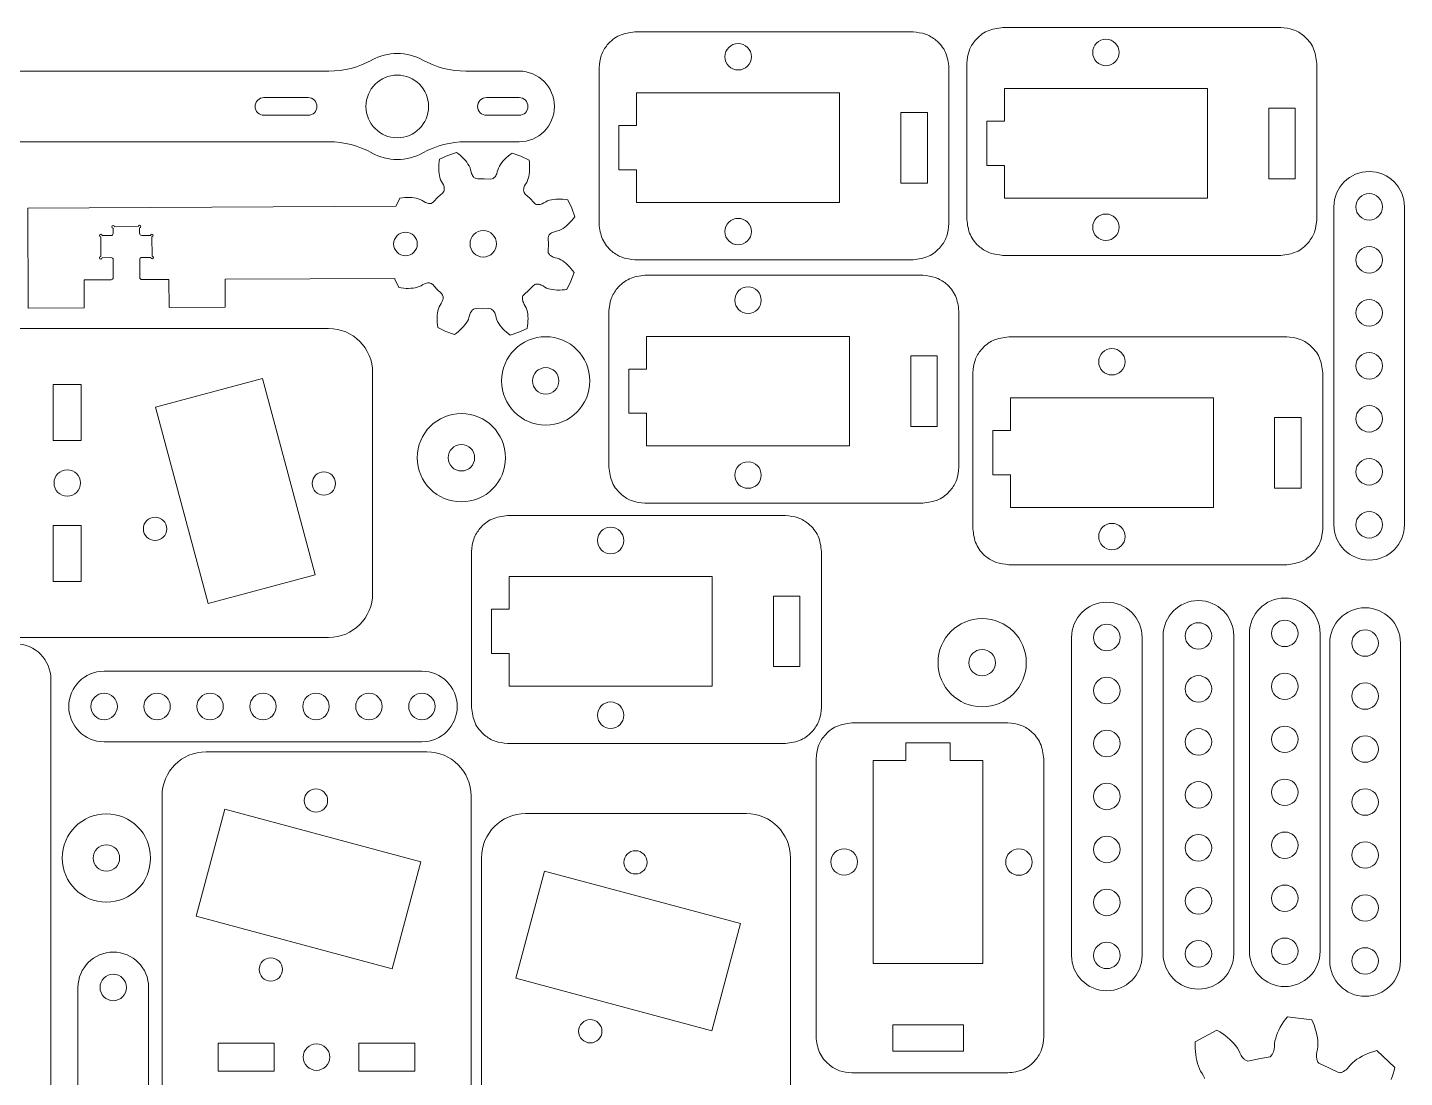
# Model space of a CAD drawing. Header units: millimetres. Extents: x 86 to 338, y 16 to 266.
# Drawn here: x 180.9 to 336.9, y 145.4 to 264.3 of the extents above; entities that cross this region are included whole.
import ezdxf

# ---------------------------------------------------------------- set-up
doc = ezdxf.new("R2010")
doc.units = ezdxf.units.MM

msp = doc.modelspace()

# ---------------------------------------------------------------- linework, layer by layer
at = {"color": 7, "linetype": 'Continuous', "lineweight": 15}
for p, q in [((281.19, 263.82), (249.69, 263.82)), ((322.85, 264.32), (291.35, 264.32)), ((215.03, 259.38), (117.42, 259.38)), ((236.57, 259.38), (230.52, 259.38)), ((245.62, 259.76), (245.62, 242.09)), ((285.26, 242.09), (285.26, 259.76)), ((287.28, 260.25), (287.28, 242.59)), ((326.92, 242.59), (326.92, 260.25)), ((314.54, 257.4), (291.54, 257.4)), ((291.54, 257.4), (291.54, 253.7)), ((314.54, 245), (314.54, 257.4)), ((212.67, 256.38), (207.67, 256.38)), ((236.57, 256.38), (232.87, 256.38)), ((272.88, 256.91), (249.88, 256.91)), ((249.88, 256.91), (249.88, 253.21)), ((272.88, 244.51), (272.88, 256.91)), ((207.67, 254.38), (212.67, 254.38)), ((232.87, 254.38), (236.57, 254.38)), ((282.82, 254.71), (279.82, 254.71)), ((279.82, 254.71), (279.82, 246.71)), ((282.82, 246.71), (282.82, 254.71)), ((324.48, 255.2), (321.48, 255.2)), ((321.48, 255.2), (321.48, 247.2)), ((324.48, 247.2), (324.48, 255.2)), ((247.88, 253.21), (247.88, 248.21)), ((249.88, 253.21), (247.88, 253.21)), ((289.54, 253.7), (289.54, 248.7)), ((291.54, 253.7), (289.54, 253.7)), ((117.42, 251.38), (215.03, 251.38)), ((230.52, 251.38), (236.57, 251.38)), ((228.5, 249.84), (227.56, 249.41)), ((229.48, 250.18), (228.5, 249.84)), ((229.71, 250.01), (229.48, 250.18)), ((229.92, 249.83), (229.71, 250.01)), ((230.12, 249.65), (229.92, 249.83)), ((230.31, 249.46), (230.12, 249.65)), ((235.13, 249.59), (234.94, 249.4)), ((235.34, 249.77), (235.13, 249.59)), ((235.56, 249.94), (235.34, 249.77)), ((235.79, 250.11), (235.56, 249.94)), ((236.76, 249.75), (235.79, 250.11)), ((237.69, 249.3), (236.76, 249.75)), ((227.47, 248.58), (227.46, 248.31)), ((227.46, 248.31), (227.47, 248.05)), ((227.49, 248.85), (227.47, 248.58)), ((227.47, 248.05), (227.5, 247.8)), ((227.52, 249.13), (227.49, 248.85)), ((227.56, 249.41), (227.52, 249.13)), ((230.48, 249.26), (230.31, 249.46)), ((230.64, 249.06), (230.48, 249.26)), ((230.78, 248.86), (230.64, 249.06)), ((230.91, 248.65), (230.78, 248.86)), ((231.01, 248.43), (230.91, 248.65)), ((231.08, 248.21), (231.01, 248.43)), ((231.12, 247.99), (231.08, 248.21)), ((234.15, 248.18), (234.1, 247.96)), ((234.22, 248.4), (234.15, 248.18)), ((234.33, 248.61), (234.22, 248.4)), ((234.46, 248.82), (234.33, 248.61)), ((234.6, 249.02), (234.46, 248.82)), ((234.76, 249.21), (234.6, 249.02)), ((234.94, 249.4), (234.76, 249.21)), ((237.73, 249.02), (237.69, 249.3)), ((237.75, 248.74), (237.73, 249.02)), ((237.76, 248.47), (237.75, 248.74)), ((237.75, 247.94), (237.76, 248.2)), ((237.76, 248.2), (237.76, 248.47)), ((247.88, 248.21), (249.88, 248.21)), ((249.88, 248.21), (249.88, 244.51)), ((289.54, 248.7), (291.54, 248.7)), ((291.54, 248.7), (291.54, 245)), ((227.5, 247.8), (227.54, 247.55)), ((227.54, 247.55), (227.59, 247.32)), ((227.59, 247.32), (227.67, 247.09)), ((227.67, 247.09), (227.77, 246.89)), ((227.77, 246.89), (227.89, 246.7)), ((227.89, 246.7), (227.99, 246.49)), ((227.99, 246.49), (228.04, 246.38)), ((231.19, 247.77), (231.12, 247.99)), ((231.24, 247.66), (231.19, 247.77)), ((231.29, 247.56), (231.24, 247.66)), ((231.36, 247.45), (231.29, 247.56)), ((231.41, 247.4), (231.36, 247.45)), ((231.45, 247.35), (231.41, 247.4)), ((231.51, 247.3), (231.45, 247.35)), ((231.58, 247.25), (231.51, 247.3)), ((231.67, 247.21), (231.58, 247.25)), ((231.9, 247.17), (231.67, 247.21)), ((232.6, 247.2), (231.9, 247.17)), ((233.31, 247.16), (232.6, 247.2)), ((233.53, 247.19), (233.31, 247.16)), ((233.63, 247.23), (233.53, 247.19)), ((233.7, 247.28), (233.63, 247.23)), ((233.75, 247.33), (233.7, 247.28)), ((233.8, 247.38), (233.75, 247.33)), ((233.85, 247.43), (233.8, 247.38)), ((233.92, 247.53), (233.85, 247.43)), ((233.98, 247.63), (233.92, 247.53)), ((234.03, 247.74), (233.98, 247.63)), ((234.1, 247.96), (234.03, 247.74)), ((237.19, 246.39), (237.3, 246.59)), ((237.3, 246.59), (237.43, 246.78)), ((237.43, 246.78), (237.53, 246.98)), ((237.53, 246.98), (237.61, 247.21)), ((237.61, 247.21), (237.67, 247.44)), ((237.67, 247.44), (237.72, 247.69)), ((237.72, 247.69), (237.75, 247.94)), ((279.82, 246.71), (282.82, 246.71)), ((321.48, 247.2), (324.48, 247.2)), ((223.05, 245), (222.6, 244.07)), ((223.34, 245.04), (223.05, 245)), ((223.61, 245.06), (223.34, 245.04)), ((223.89, 245.08), (223.61, 245.06)), ((224.15, 245.07), (223.89, 245.08)), ((224.41, 245.06), (224.15, 245.07)), ((224.67, 245.03), (224.41, 245.06)), ((224.91, 244.99), (224.67, 245.03)), ((225.15, 244.92), (224.91, 244.99)), ((225.37, 244.85), (225.15, 244.92)), ((227.37, 245.1), (226.89, 244.58)), ((227.9, 245.57), (227.37, 245.1)), ((228.04, 245.75), (227.9, 245.57)), ((228.04, 246.38), (228.07, 246.26)), ((228.07, 245.84), (228.04, 245.75)), ((228.07, 246.26), (228.09, 246.14)), ((228.09, 245.93), (228.07, 245.84)), ((228.09, 246.14), (228.09, 246.07)), ((228.09, 246.07), (228.09, 246)), ((228.09, 246), (228.09, 245.93)), ((237.08, 245.97), (237.09, 246.04)), ((237.08, 245.9), (237.08, 245.97)), ((237.09, 245.83), (237.08, 245.9)), ((237.09, 246.04), (237.11, 246.16)), ((237.1, 245.75), (237.09, 245.83)), ((237.13, 245.65), (237.1, 245.75)), ((237.11, 246.16), (237.15, 246.28)), ((237.27, 245.46), (237.13, 245.65)), ((237.15, 246.28), (237.19, 246.39)), ((237.79, 244.98), (237.27, 245.46)), ((238.26, 244.46), (237.79, 244.98)), ((240.74, 244.88), (240.49, 244.86)), ((241, 244.89), (240.74, 244.88)), ((241.27, 244.89), (241, 244.89)), ((241.54, 244.87), (241.27, 244.89)), ((291.54, 245), (314.54, 245)), ((222.6, 244.08), (180.92, 243.88)), ((180.92, 243.88), (180.97, 232.54)), ((222.6, 244.07), (222.6, 244.08)), ((225.57, 244.74), (225.37, 244.85)), ((225.76, 244.61), (225.57, 244.74)), ((225.97, 244.5), (225.76, 244.61)), ((226.07, 244.46), (225.97, 244.5)), ((226.19, 244.43), (226.07, 244.46)), ((226.31, 244.4), (226.19, 244.43)), ((226.38, 244.4), (226.31, 244.4)), ((226.45, 244.39), (226.38, 244.4)), ((226.53, 244.4), (226.45, 244.39)), ((226.61, 244.41), (226.53, 244.4)), ((226.71, 244.45), (226.61, 244.41)), ((226.89, 244.58), (226.71, 244.45)), ((238.44, 244.32), (238.26, 244.46)), ((238.53, 244.28), (238.44, 244.32)), ((238.62, 244.27), (238.53, 244.28)), ((238.69, 244.26), (238.62, 244.27)), ((238.76, 244.26), (238.69, 244.26)), ((238.83, 244.27), (238.76, 244.26)), ((238.95, 244.29), (238.83, 244.27)), ((239.07, 244.32), (238.95, 244.29)), ((239.18, 244.36), (239.07, 244.32)), ((239.38, 244.46), (239.18, 244.36)), ((239.58, 244.59), (239.38, 244.46)), ((239.78, 244.69), (239.58, 244.59)), ((240.01, 244.76), (239.78, 244.69)), ((240.24, 244.82), (240.01, 244.76)), ((240.49, 244.86), (240.24, 244.82)), ((241.82, 244.84), (241.54, 244.87)), ((242.1, 244.79), (241.82, 244.84)), ((242.53, 243.85), (242.1, 244.79)), ((242.87, 242.87), (242.53, 243.85)), ((249.88, 244.51), (272.88, 244.51)), ((328.86, 244.01), (328.86, 208.01)), ((336.86, 208.01), (336.86, 244.01)), ((190.73, 241.76), (193.43, 241.77)), ((241.75, 241.71), (241.95, 241.87)), ((241.95, 241.87), (242.14, 242.04)), ((242.14, 242.04), (242.33, 242.23)), ((242.33, 242.23), (242.52, 242.43)), ((242.52, 242.43), (242.7, 242.65)), ((242.7, 242.65), (242.87, 242.87)), ((189.19, 238.4), (189.18, 240.6)), ((189.33, 240.75), (190.33, 240.76)), ((190.58, 241.01), (190.58, 241.61)), ((193.58, 241.62), (193.58, 241.02)), ((193.83, 240.78), (194.83, 240.78)), ((194.98, 240.63), (194.99, 238.43)), ((239.86, 240.46), (239.9, 240.68)), ((239.89, 239.75), (239.86, 240.46)), ((239.9, 240.68), (239.94, 240.77)), ((239.94, 240.77), (239.99, 240.84)), ((239.99, 240.84), (240.04, 240.9)), ((240.04, 240.9), (240.09, 240.95)), ((240.09, 240.95), (240.14, 240.99)), ((240.14, 240.99), (240.25, 241.06)), ((240.25, 241.06), (240.35, 241.12)), ((240.35, 241.12), (240.46, 241.16)), ((240.46, 241.16), (240.68, 241.23)), ((240.68, 241.23), (240.9, 241.28)), ((240.9, 241.28), (241.12, 241.34)), ((241.12, 241.34), (241.34, 241.45)), ((241.34, 241.45), (241.55, 241.57)), ((241.55, 241.57), (241.75, 241.71)), ((239.85, 239.05), (239.89, 239.75)), ((239.87, 238.82), (239.85, 239.05)), ((239.92, 238.73), (239.87, 238.82)), ((239.97, 238.66), (239.92, 238.73)), ((240.01, 238.6), (239.97, 238.66)), ((190.34, 238.26), (189.34, 238.25)), ((190.6, 236.01), (190.59, 238.01)), ((193.59, 238.02), (193.6, 236.02)), ((194.84, 238.28), (193.84, 238.28)), ((240.06, 238.55), (240.01, 238.6)), ((240.11, 238.51), (240.06, 238.55)), ((240.22, 238.44), (240.11, 238.51)), ((240.32, 238.38), (240.22, 238.44)), ((240.43, 238.33), (240.32, 238.38)), ((240.65, 238.25), (240.43, 238.33)), ((240.87, 238.21), (240.65, 238.25)), ((241.09, 238.13), (240.87, 238.21)), ((241.3, 238.03), (241.09, 238.13)), ((241.51, 237.9), (241.3, 238.03)), ((241.71, 237.75), (241.51, 237.9)), ((241.9, 237.59), (241.71, 237.75)), ((242.09, 237.41), (241.9, 237.59)), ((242.28, 237.22), (242.09, 237.41)), ((242.46, 237.01), (242.28, 237.22)), ((249.69, 238.03), (281.19, 238.03)), ((291.35, 238.52), (322.85, 238.52)), ((187.31, 235.74), (190.36, 235.76)), ((187.32, 232.57), (187.31, 235.74)), ((193.86, 235.78), (196.91, 235.79)), ((196.91, 235.79), (196.92, 232.61)), ((203.26, 235.82), (222.51, 235.91)), ((203.27, 232.64), (203.26, 235.82)), ((222.51, 235.91), (222.51, 235.81)), ((222.51, 235.81), (222.94, 234.87)), ((241.99, 234.67), (242.44, 235.6)), ((242.44, 235.6), (242.8, 236.56)), ((242.63, 236.8), (242.46, 237.01)), ((242.8, 236.56), (242.63, 236.8)), ((282.32, 236.26), (250.81, 236.26)), ((222.94, 234.87), (223.22, 234.83)), ((223.22, 234.83), (223.5, 234.8)), ((223.5, 234.8), (223.77, 234.78)), ((223.77, 234.78), (224.04, 234.78)), ((224.04, 234.78), (224.3, 234.79)), ((224.3, 234.79), (224.56, 234.81)), ((224.56, 234.81), (224.8, 234.85)), ((224.8, 234.85), (225.04, 234.9)), ((225.04, 234.9), (225.26, 234.98)), ((225.26, 234.98), (225.47, 235.08)), ((225.47, 235.08), (225.66, 235.2)), ((225.66, 235.2), (225.86, 235.31)), ((225.86, 235.31), (225.98, 235.35)), ((225.98, 235.35), (226.09, 235.38)), ((226.09, 235.38), (226.22, 235.4)), ((226.22, 235.4), (226.28, 235.4)), ((226.28, 235.4), (226.35, 235.4)), ((226.35, 235.4), (226.43, 235.4)), ((226.43, 235.4), (226.51, 235.38)), ((226.51, 235.38), (226.61, 235.35)), ((226.61, 235.35), (226.79, 235.21)), ((226.79, 235.21), (227.26, 234.68)), ((227.26, 234.68), (227.77, 234.2)), ((227.77, 234.2), (227.91, 234.02)), ((227.91, 234.02), (227.94, 233.92)), ((237.01, 233.92), (237.14, 234.1)), ((237.14, 234.1), (237.67, 234.57)), ((237.67, 234.57), (238.15, 235.08)), ((238.15, 235.08), (238.34, 235.22)), ((238.34, 235.22), (238.43, 235.25)), ((238.43, 235.25), (238.52, 235.27)), ((238.52, 235.27), (238.59, 235.27)), ((238.59, 235.27), (238.66, 235.27)), ((238.66, 235.27), (238.73, 235.26)), ((238.73, 235.26), (238.85, 235.24)), ((238.85, 235.24), (238.97, 235.2)), ((238.97, 235.2), (239.08, 235.16)), ((239.08, 235.16), (239.28, 235.05)), ((239.28, 235.05), (239.47, 234.93)), ((239.47, 234.93), (239.67, 234.82)), ((239.67, 234.82), (239.9, 234.74)), ((239.9, 234.74), (240.13, 234.68)), ((240.13, 234.68), (240.38, 234.64)), ((240.38, 234.64), (240.63, 234.61)), ((240.63, 234.61), (240.89, 234.59)), ((240.89, 234.59), (241.16, 234.59)), ((241.16, 234.59), (241.43, 234.6)), ((241.43, 234.6), (241.71, 234.63)), ((241.71, 234.63), (241.99, 234.67)), ((180.97, 232.54), (187.32, 232.57)), ((196.92, 232.61), (203.27, 232.64)), ((227.43, 232.46), (227.37, 232.22)), ((227.51, 232.68), (227.43, 232.46)), ((227.62, 232.88), (227.51, 232.68)), ((227.74, 233.07), (227.62, 232.88)), ((227.85, 233.28), (227.74, 233.07)), ((227.89, 233.39), (227.85, 233.28)), ((227.93, 233.5), (227.89, 233.39)), ((227.95, 233.63), (227.93, 233.5)), ((227.94, 233.92), (227.95, 233.84)), ((227.95, 233.84), (227.96, 233.76)), ((227.96, 233.69), (227.95, 233.63)), ((227.96, 233.76), (227.96, 233.69)), ((231.35, 232.39), (231.42, 232.43)), ((231.42, 232.43), (231.51, 232.48)), ((231.51, 232.48), (231.74, 232.51)), ((231.74, 232.51), (232.44, 232.47)), ((232.44, 232.47), (233.15, 232.49)), ((233.15, 232.49), (233.37, 232.46)), ((233.37, 232.46), (233.46, 232.41)), ((233.46, 232.41), (233.53, 232.36)), ((236.95, 233.66), (236.96, 233.74)), ((236.95, 233.59), (236.95, 233.66)), ((236.95, 233.53), (236.95, 233.59)), ((236.98, 233.4), (236.95, 233.53)), ((236.96, 233.74), (236.97, 233.82)), ((236.97, 233.82), (237.01, 233.92)), ((237.01, 233.29), (236.98, 233.4)), ((237.05, 233.18), (237.01, 233.29)), ((237.15, 232.97), (237.05, 233.18)), ((237.27, 232.78), (237.15, 232.97)), ((237.38, 232.57), (237.27, 232.78)), ((237.45, 232.35), (237.38, 232.57)), ((227.29, 231.73), (227.28, 231.47)), ((227.28, 231.47), (227.28, 231.2)), ((227.28, 231.2), (227.29, 230.93)), ((227.32, 231.98), (227.29, 231.73)), ((227.29, 230.93), (227.32, 230.65)), ((227.37, 232.22), (227.32, 231.98)), ((230.44, 230.65), (230.59, 230.85)), ((230.59, 230.85), (230.71, 231.05)), ((230.71, 231.05), (230.82, 231.27)), ((230.82, 231.27), (230.89, 231.48)), ((230.89, 231.48), (230.94, 231.71)), ((230.94, 231.71), (231.02, 231.93)), ((231.02, 231.93), (231.06, 232.03)), ((231.06, 232.03), (231.12, 232.14)), ((231.12, 232.14), (231.2, 232.24)), ((231.2, 232.24), (231.24, 232.29)), ((231.24, 232.29), (231.29, 232.34)), ((231.29, 232.34), (231.35, 232.39)), ((233.53, 232.36), (233.59, 232.31)), ((233.59, 232.31), (233.64, 232.26)), ((233.64, 232.26), (233.68, 232.21)), ((233.68, 232.21), (233.75, 232.11)), ((233.75, 232.11), (233.81, 232)), ((233.81, 232), (233.85, 231.89)), ((233.85, 231.89), (233.92, 231.67)), ((233.92, 231.67), (233.97, 231.45)), ((233.97, 231.45), (234.03, 231.23)), ((234.03, 231.23), (234.14, 231.02)), ((234.14, 231.02), (234.26, 230.81)), ((237.51, 232.11), (237.45, 232.35)), ((237.55, 231.87), (237.51, 232.11)), ((237.57, 231.61), (237.55, 231.87)), ((237.56, 230.81), (237.57, 231.09)), ((237.58, 231.35), (237.57, 231.61)), ((237.57, 231.09), (237.58, 231.35)), ((246.74, 232.19), (246.74, 214.53)), ((286.38, 214.53), (286.38, 232.19)), ((214.98, 230.24), (155.8, 230.24)), ((227.32, 230.65), (227.36, 230.36)), ((227.36, 230.36), (228.28, 229.91)), ((228.28, 229.91), (229.25, 229.55)), ((229.25, 229.55), (229.48, 229.72)), ((229.48, 229.72), (229.7, 229.89)), ((229.7, 229.89), (229.91, 230.07)), ((229.91, 230.07), (230.1, 230.26)), ((230.1, 230.26), (230.28, 230.45)), ((230.28, 230.45), (230.44, 230.65)), ((234.26, 230.81), (234.4, 230.6)), ((234.4, 230.6), (234.56, 230.4)), ((234.56, 230.4), (234.73, 230.21)), ((234.73, 230.21), (234.92, 230.02)), ((234.92, 230.02), (235.12, 229.84)), ((235.12, 229.84), (235.34, 229.66)), ((235.34, 229.66), (235.56, 229.48)), ((235.56, 229.48), (236.54, 229.82)), ((236.54, 229.82), (237.48, 230.25)), ((237.48, 230.25), (237.52, 230.54)), ((237.52, 230.54), (237.56, 230.81)), ((274, 229.34), (251, 229.34)), ((251, 229.34), (251, 225.64)), ((274, 216.94), (274, 229.34)), ((323.53, 229.29), (292.03, 229.29)), ((283.94, 227.14), (280.94, 227.14)), ((280.94, 227.14), (280.94, 219.14)), ((283.94, 219.14), (283.94, 227.14)), ((219.98, 200.24), (219.98, 225.24)), ((249, 225.64), (249, 220.64)), ((251, 225.64), (249, 225.64)), ((287.96, 225.22), (287.96, 207.56)), ((327.6, 207.56), (327.6, 225.22)), ((183.8, 223.89), (183.8, 217.54)), ((186.97, 223.89), (183.8, 223.89)), ((186.97, 217.54), (186.97, 223.89)), ((207.51, 224.57), (195.39, 221.32)), ((213.47, 202.35), (207.51, 224.57)), ((315.22, 222.37), (292.22, 222.37)), ((292.22, 222.37), (292.22, 218.67)), ((315.22, 209.97), (315.22, 222.37)), ((195.39, 221.32), (201.34, 199.1)), ((249, 220.64), (251, 220.64)), ((251, 220.64), (251, 216.94)), ((325.15, 220.17), (322.15, 220.17)), ((322.15, 220.17), (322.15, 212.17)), ((325.15, 212.17), (325.15, 220.17)), ((280.94, 219.14), (283.94, 219.14)), ((290.22, 218.67), (290.22, 213.67)), ((292.22, 218.67), (290.22, 218.67)), ((183.8, 217.54), (186.97, 217.54)), ((251, 216.94), (274, 216.94)), ((290.22, 213.67), (292.22, 213.67)), ((292.22, 213.67), (292.22, 209.97)), ((322.15, 212.17), (325.15, 212.17)), ((266.76, 209.05), (235.25, 209.05)), ((250.81, 210.46), (282.32, 210.46)), ((292.22, 209.97), (315.22, 209.97)), ((183.8, 207.94), (183.8, 201.59)), ((186.97, 207.94), (183.8, 207.94)), ((186.97, 201.59), (186.97, 207.94)), ((231.18, 204.98), (231.18, 187.32)), ((270.82, 187.32), (270.82, 204.98)), ((292.03, 203.49), (323.53, 203.49)), ((183.8, 201.59), (186.97, 201.59)), ((201.34, 199.1), (213.47, 202.35)), ((258.44, 202.14), (235.44, 202.14)), ((235.44, 202.14), (235.44, 198.44)), ((258.44, 189.74), (258.44, 202.14)), ((268.38, 199.94), (265.38, 199.94)), ((265.38, 199.94), (265.38, 191.94)), ((268.38, 191.94), (268.38, 199.94)), ((233.44, 198.44), (233.44, 193.44)), ((235.44, 198.44), (233.44, 198.44)), ((155.8, 195.24), (214.98, 195.24)), ((299.14, 195.24), (299.14, 159.24)), ((307.14, 159.24), (307.14, 195.24)), ((309.52, 195.42), (309.52, 159.42)), ((317.52, 159.42), (317.52, 195.42)), ((319.3, 195.71), (319.3, 159.71)), ((327.3, 159.71), (327.3, 195.71)), ((233.44, 193.44), (235.44, 193.44)), ((235.44, 193.44), (235.44, 189.74)), ((328.4, 194.61), (328.4, 158.61)), ((336.4, 158.61), (336.4, 194.61)), ((265.38, 191.94), (268.38, 191.94)), ((183.53, 50.27), (183.53, 190.52)), ((225.56, 191.43), (189.56, 191.43)), ((235.44, 189.74), (258.44, 189.74)), ((291.94, 185.57), (274.27, 185.57)), ((189.56, 183.43), (225.56, 183.43)), ((235.25, 183.25), (266.76, 183.25)), ((285.39, 183.31), (280.39, 183.31)), ((280.39, 183.31), (280.39, 181.31)), ((285.39, 181.31), (285.39, 183.31)), ((226.12, 182.3), (201.12, 182.3)), ((270.21, 181.51), (270.21, 150)), ((280.39, 181.31), (276.69, 181.31)), ((276.69, 181.31), (276.69, 158.31)), ((289.09, 181.31), (285.39, 181.31)), ((289.09, 158.31), (289.09, 181.31)), ((296, 150), (296, 181.51)), ((196.12, 177.3), (196.12, 118.13)), ((231.12, 118.13), (231.12, 177.3)), ((203.24, 175.8), (199.99, 163.67)), ((225.45, 169.84), (203.24, 175.8)), ((262.31, 175.3), (237.31, 175.3)), ((232.31, 170.3), (232.31, 111.13)), ((267.31, 111.13), (267.31, 170.3)), ((222.2, 157.72), (225.45, 169.84)), ((239.43, 168.79), (236.18, 156.67)), ((261.64, 162.84), (239.43, 168.79)), ((199.99, 163.67), (222.2, 157.72)), ((258.39, 150.71), (261.64, 162.84)), ((276.69, 158.31), (289.09, 158.31)), ((236.18, 156.67), (258.39, 150.71)), ((186.6, 155.61), (186.6, 42.35)), ((194.6, 42.35), (194.6, 155.61)), ((286.89, 151.38), (278.89, 151.38)), ((278.89, 151.38), (278.89, 148.38)), ((286.89, 148.38), (286.89, 151.38)), ((322.97, 151.4), (322.79, 151.1)), ((323.16, 151.7), (322.97, 151.4)), ((323.37, 152.01), (323.16, 151.7)), ((323.59, 152.3), (323.37, 152.01)), ((326.38, 151.95), (323.59, 152.3)), ((326.52, 151.6), (326.38, 151.95)), ((326.65, 151.26), (326.52, 151.6)), ((315.62, 150.79), (313.15, 149.44)), ((315.93, 150.6), (315.62, 150.79)), ((316.24, 150.39), (315.93, 150.6)), ((316.53, 150.18), (316.24, 150.39)), ((316.8, 149.96), (316.53, 150.18)), ((317.06, 149.73), (316.8, 149.96)), ((317.3, 149.5), (317.06, 149.73)), ((322.27, 149.86), (322.19, 149.56)), ((322.37, 150.17), (322.27, 149.86)), ((322.49, 150.48), (322.37, 150.17)), ((322.63, 150.79), (322.49, 150.48)), ((322.79, 151.1), (322.63, 150.79)), ((326.76, 150.92), (326.65, 151.26)), ((326.85, 150.58), (326.76, 150.92)), ((326.93, 150.24), (326.85, 150.58)), ((326.99, 149.91), (326.93, 150.24)), ((327.03, 149.58), (326.99, 149.91)), ((202.47, 149.3), (202.47, 146.13)), ((208.82, 149.3), (202.47, 149.3)), ((208.82, 146.13), (208.82, 149.3)), ((218.42, 149.3), (218.42, 146.13)), ((224.77, 149.3), (218.42, 149.3)), ((224.77, 146.13), (224.77, 149.3)), ((278.89, 148.38), (286.89, 148.38)), ((313.15, 149.44), (313.14, 149.07)), ((313.14, 149.07), (313.15, 148.7)), ((313.15, 148.7), (313.17, 148.35)), ((313.17, 148.35), (313.21, 148)), ((317.53, 149.26), (317.3, 149.5)), ((317.74, 149.01), (317.53, 149.26)), ((317.93, 148.75), (317.74, 149.01)), ((318.08, 148.48), (317.93, 148.75)), ((318.21, 148.2), (318.08, 148.48)), ((318.35, 147.92), (318.21, 148.2)), ((322.02, 148.32), (321.96, 148.17)), ((322.06, 148.48), (322.02, 148.32)), ((322.1, 148.63), (322.06, 148.48)), ((322.13, 148.94), (322.1, 148.63)), ((322.14, 149.25), (322.13, 148.94)), ((322.19, 149.56), (322.14, 149.25)), ((326.91, 148.02), (326.95, 148.32)), ((326.95, 148.32), (327.02, 148.62)), ((327.02, 148.62), (327.05, 148.94)), ((327.05, 149.25), (327.03, 149.58)), ((327.05, 148.94), (327.05, 149.25)), ((333.02, 148.25), (332.69, 148.12)), ((333.37, 148.37), (333.02, 148.25)), ((333.72, 148.48), (333.37, 148.37)), ((335.77, 146.55), (333.72, 148.48)), ((313.21, 148), (313.26, 147.65)), ((313.26, 147.65), (313.33, 147.32)), ((313.33, 147.32), (313.41, 147)), ((313.41, 147), (313.51, 146.69)), ((313.51, 146.69), (313.63, 146.39)), ((318.44, 147.79), (318.35, 147.92)), ((318.53, 147.66), (318.44, 147.79)), ((318.65, 147.54), (318.53, 147.66)), ((318.72, 147.48), (318.65, 147.54)), ((318.79, 147.42), (318.72, 147.48)), ((318.88, 147.37), (318.79, 147.42)), ((318.98, 147.32), (318.88, 147.37)), ((319.11, 147.28), (318.98, 147.32)), ((320.37, 147.51), (319.11, 147.28)), ((321.63, 147.76), (320.37, 147.51)), ((321.73, 147.84), (321.63, 147.76)), ((321.81, 147.93), (321.73, 147.84)), ((321.87, 148.01), (321.81, 147.93)), ((321.92, 148.09), (321.87, 148.01)), ((321.96, 148.17), (321.92, 148.09)), ((326.9, 147.86), (326.91, 148.02)), ((326.9, 147.7), (326.9, 147.86)), ((326.93, 147.53), (326.9, 147.7)), ((326.94, 147.44), (326.93, 147.53)), ((326.97, 147.36), (326.94, 147.44)), ((327.01, 147.26), (326.97, 147.36)), ((327.06, 147.16), (327.01, 147.26)), ((327.14, 147.05), (327.06, 147.16)), ((328.3, 146.49), (327.14, 147.05)), ((330.56, 146.62), (330.36, 146.39)), ((330.75, 146.86), (330.56, 146.62)), ((330.97, 147.08), (330.75, 146.86)), ((331.22, 147.29), (330.97, 147.08)), ((331.48, 147.48), (331.22, 147.29)), ((331.76, 147.65), (331.48, 147.48)), ((332.06, 147.82), (331.76, 147.65)), ((332.37, 147.98), (332.06, 147.82)), ((332.69, 148.12), (332.37, 147.98)), ((202.47, 146.13), (208.82, 146.13)), ((218.42, 146.13), (224.77, 146.13)), ((274.27, 145.93), (291.94, 145.93)), ((313.63, 146.39), (313.77, 146.12)), ((313.77, 146.12), (313.94, 145.86)), ((313.94, 145.86), (314.1, 145.59)), ((314.1, 145.59), (314.16, 145.45)), ((314.16, 145.45), (314.22, 145.3)), ((329.46, 145.96), (328.3, 146.49)), ((329.6, 145.97), (329.46, 145.96)), ((329.71, 145.99), (329.6, 145.97)), ((329.8, 146.02), (329.71, 145.99)), ((329.89, 146.05), (329.8, 146.02)), ((329.97, 146.1), (329.89, 146.05)), ((330.11, 146.19), (329.97, 146.1)), ((330.24, 146.28), (330.11, 146.19)), ((330.36, 146.39), (330.24, 146.28)), ((335.35, 145.17), (335.47, 145.5)), ((335.47, 145.5), (335.58, 145.84)), ((335.58, 145.84), (335.68, 146.19)), ((335.68, 146.19), (335.77, 146.55))]:
    msp.add_line(p, q, dxfattribs=at)
for centre, radius in [((261.38, 261.01), 1.5), ((303.04, 261.5), 1.5), ((222.77, 255.38), 3.55), ((332.86, 244.01), 1.5), ((261.38, 241.21), 1.5), ((303.04, 241.7), 1.5), ((223.7, 239.81), 1.34), ((232.51, 239.83), 1.5), ((332.86, 238.01), 1.5), ((262.5, 233.44), 1.5), ((332.86, 232.01), 1.5), ((239.58, 224.3), 5), ((303.72, 226.47), 1.5), ((332.86, 226.01), 1.5), ((239.58, 224.3), 1.5), ((332.86, 220.01), 1.5), ((230.03, 215.6), 5), ((230.03, 215.6), 1.5), ((332.86, 214.01), 1.5), ((185.39, 212.74), 1.5), ((214.45, 212.68), 1.32), ((262.5, 213.64), 1.5), ((332.86, 208.01), 1.5), ((195.33, 207.55), 1.32), ((246.94, 206.23), 1.5), ((303.72, 206.67), 1.5), ((289.02, 192.39), 5), ((303.14, 195.24), 1.5), ((313.52, 195.42), 1.5), ((323.3, 195.71), 1.5), ((332.4, 194.61), 1.5), ((289.02, 192.39), 1.5), ((303.14, 189.24), 1.5), ((313.52, 189.42), 1.5), ((323.3, 189.71), 1.5), ((189.56, 187.43), 1.5), ((195.56, 187.43), 1.5), ((201.56, 187.43), 1.5), ((207.56, 187.43), 1.5), ((213.56, 187.43), 1.5), ((219.56, 187.43), 1.5), ((225.56, 187.43), 1.5), ((332.4, 188.61), 1.5), ((246.94, 186.44), 1.5), ((303.14, 183.24), 1.5), ((313.52, 183.42), 1.5), ((323.3, 183.71), 1.5), ((332.4, 182.61), 1.5), ((213.56, 176.78), 1.32), ((303.14, 177.24), 1.5), ((313.52, 177.42), 1.5), ((323.3, 177.71), 1.5), ((332.4, 176.61), 1.5), ((189.82, 170.27), 5), ((323.3, 171.71), 1.5), ((189.82, 170.27), 1.5), ((303.14, 171.24), 1.5), ((313.52, 171.42), 1.5), ((332.4, 170.61), 1.5), ((249.75, 169.78), 1.32), ((273.39, 169.82), 1.5), ((293.19, 169.81), 1.5), ((313.52, 165.42), 1.5), ((323.3, 165.71), 1.5), ((303.14, 165.24), 1.5), ((332.4, 164.61), 1.5), ((303.14, 159.24), 1.5), ((313.52, 159.42), 1.5), ((323.3, 159.71), 1.5), ((332.4, 158.61), 1.5), ((208.44, 157.65), 1.32), ((190.6, 155.61), 1.5), ((244.63, 150.65), 1.32), ((213.62, 147.72), 1.5)]:
    msp.add_circle(centre, radius, dxfattribs=at)
for centre, radius, start, end in [((215.03, 269.38), 10, 270, 298.955), ((222.77, 255.38), 6, 61.045, 118.955), ((230.52, 269.38), 10, 241.045, 270), ((236.57, 255.38), 4, 270, 90), ((207.67, 255.38), 1, 90, 270), ((212.67, 255.38), 1, 270, 90), ((232.87, 255.38), 1, 90, 270), ((236.57, 255.38), 1, 270, 90), ((215.03, 241.38), 10, 61.045, 90), ((230.52, 241.38), 10, 90, 118.955), ((222.77, 255.38), 6, 241.045, 298.955), ((332.86, 244.01), 4, 0, 180), ((190.58, 241.76), 0.15, 0.2722, 270.2722), ((193.58, 241.77), 0.15, 270.2722, 180.2722), ((189.18, 240.75), 0.15, 0.2722, 270.2722), ((190.33, 241.01), 0.25, 270.2722, 0.2722), ((193.83, 241.03), 0.25, 180.2722, 270.2722), ((194.98, 240.78), 0.15, 270.2722, 180.2722), ((189.19, 238.25), 0.15, 90.2722, 0.2722), ((190.34, 238.01), 0.25, 0.2722, 90.2722), ((193.84, 238.03), 0.25, 90.2722, 180.2722), ((194.99, 238.28), 0.15, 180.2722, 90.2722), ((190.35, 236.01), 0.25, 270.2722, 0.2722), ((193.85, 236.03), 0.25, 180.2722, 270.2722), ((214.98, 225.24), 5, 0, 90), ((332.86, 208.01), 4, 180, 0), ((214.98, 200.24), 5, 270, 0), ((323.3, 195.71), 4, 0, 180), ((303.14, 195.24), 4, 0, 180), ((313.52, 195.42), 4, 0, 180), ((332.4, 194.61), 4, 0, 180), ((179.53, 190.52), 4, 0, 180), ((189.56, 187.43), 4, 90, 270), ((225.56, 187.43), 4, 270, 90), ((201.12, 177.3), 5, 90, 180), ((226.12, 177.3), 5, 0, 90), ((237.31, 170.3), 5, 90, 180), ((262.31, 170.3), 5, 0, 90), ((190.6, 155.61), 4, 0, 180), ((303.14, 159.24), 4, 180, 0), ((313.52, 159.42), 4, 180, 0), ((323.3, 159.71), 4, 180, 0), ((332.4, 158.61), 4, 180, 0)]:
    msp.add_arc(centre, radius, start, end, dxfattribs=at)
for points, knots in [([(249.69, 263.82), (249.09, 263.74), (247.89, 263.59), (246.57, 262.5), (245.77, 261.18), (245.67, 260.23), (245.62, 259.76)], [0, 0, 0, 0, 0.283318, 0.558047, 0.775433, 1, 1, 1, 1]), ([(285.26, 259.76), (285.18, 260.36), (285.03, 261.55), (283.94, 262.87), (282.61, 263.68), (281.67, 263.77), (281.19, 263.82)], [0, 0, 0, 0, 0.283316, 0.5580471, 0.775433, 1, 1, 1, 1]), ([(291.35, 264.32), (290.75, 264.24), (289.55, 264.08), (288.23, 262.99), (287.43, 261.67), (287.33, 260.73), (287.28, 260.25)], [0, 0, 0, 0, 0.283317, 0.558048, 0.775433, 1, 1, 1, 1]), ([(326.92, 260.25), (326.84, 260.86), (326.69, 262.05), (325.6, 263.37), (324.27, 264.17), (323.33, 264.27), (322.85, 264.32)], [0, 0, 0, 0, 0.283314, 0.558047, 0.775433, 1, 1, 1, 1]), ([(245.62, 242.09), (245.7, 241.49), (245.86, 240.3), (246.95, 238.98), (248.27, 238.17), (249.21, 238.07), (249.69, 238.03)], [0, 0, 0, 0, 0.283317, 0.558048, 0.775433, 1, 1, 1, 1]), ([(281.19, 238.03), (281.8, 238.1), (282.99, 238.26), (284.31, 239.35), (285.12, 240.67), (285.21, 241.61), (285.26, 242.09)], [0, 0, 0, 0, 0.283317, 0.55805, 0.775434, 1, 1, 1, 1]), ([(287.28, 242.59), (287.36, 241.98), (287.52, 240.79), (288.61, 239.47), (289.93, 238.67), (290.87, 238.57), (291.35, 238.52)], [0, 0, 0, 0, 0.283317, 0.558048, 0.775432, 1, 1, 1, 1]), ([(322.85, 238.52), (323.46, 238.6), (324.65, 238.75), (325.97, 239.84), (326.78, 241.17), (326.87, 242.11), (326.92, 242.59)], [0, 0, 0, 0, 0.283318, 0.558051, 0.775435, 1, 1, 1, 1]), ([(250.81, 236.26), (250.21, 236.18), (249.02, 236.02), (247.7, 234.93), (246.89, 233.61), (246.79, 232.67), (246.74, 232.19)], [0, 0, 0, 0, 0.283318, 0.558048, 0.775433, 1, 1, 1, 1]), ([(286.38, 232.19), (286.31, 232.79), (286.15, 233.99), (285.06, 235.31), (283.74, 236.11), (282.8, 236.21), (282.32, 236.26)], [0, 0, 0, 0, 0.283315, 0.558047, 0.775433, 1, 1, 1, 1]), ([(292.03, 229.29), (291.42, 229.21), (290.23, 229.05), (288.91, 227.97), (288.11, 226.64), (288.01, 225.7), (287.96, 225.22)], [0, 0, 0, 0, 0.283317, 0.558048, 0.775432, 1, 1, 1, 1]), ([(327.6, 225.22), (327.52, 225.83), (327.36, 227.02), (326.28, 228.34), (324.95, 229.14), (324.01, 229.24), (323.53, 229.29)], [0, 0, 0, 0, 0.283315, 0.558047, 0.775433, 1, 1, 1, 1]), ([(246.74, 214.53), (246.82, 213.92), (246.98, 212.73), (248.07, 211.41), (249.39, 210.6), (250.33, 210.51), (250.81, 210.46)], [0, 0, 0, 0, 0.283317, 0.558048, 0.775433, 1, 1, 1, 1]), ([(282.32, 210.46), (282.92, 210.54), (284.11, 210.69), (285.43, 211.78), (286.24, 213.11), (286.34, 214.05), (286.38, 214.53)], [0, 0, 0, 0, 0.283318, 0.55805, 0.775435, 1, 1, 1, 1]), ([(235.25, 209.05), (234.65, 208.97), (233.46, 208.82), (232.14, 207.73), (231.33, 206.4), (231.23, 205.46), (231.18, 204.98)], [0, 0, 0, 0, 0.283317, 0.558048, 0.775432, 1, 1, 1, 1]), ([(270.82, 204.98), (270.75, 205.59), (270.59, 206.78), (269.5, 208.1), (268.18, 208.9), (267.24, 209), (266.76, 209.05)], [0, 0, 0, 0, 0.283316, 0.558047, 0.775433, 1, 1, 1, 1]), ([(287.96, 207.56), (288.04, 206.95), (288.2, 205.76), (289.28, 204.44), (290.61, 203.64), (291.55, 203.54), (292.03, 203.49)], [0, 0, 0, 0, 0.283317, 0.558048, 0.775433, 1, 1, 1, 1]), ([(323.53, 203.49), (324.14, 203.57), (325.33, 203.73), (326.65, 204.81), (327.45, 206.14), (327.55, 207.08), (327.6, 207.56)], [0, 0, 0, 0, 0.283318, 0.558051, 0.775435, 1, 1, 1, 1]), ([(231.18, 187.32), (231.26, 186.71), (231.42, 185.52), (232.51, 184.2), (233.83, 183.4), (234.77, 183.3), (235.25, 183.25)], [0, 0, 0, 0, 0.283318, 0.558048, 0.775433, 1, 1, 1, 1]), ([(266.76, 183.25), (267.36, 183.33), (268.55, 183.49), (269.87, 184.58), (270.68, 185.9), (270.78, 186.84), (270.82, 187.32)], [0, 0, 0, 0, 0.2833174, 0.5580499, 0.7754341, 1, 1, 1, 1]), ([(274.27, 185.57), (273.67, 185.49), (272.48, 185.34), (271.16, 184.25), (270.35, 182.93), (270.25, 181.98), (270.21, 181.51)], [0, 0, 0, 0, 0.2833176, 0.5580481, 0.7754325, 1, 1, 1, 1]), ([(296, 181.51), (295.92, 182.11), (295.77, 183.3), (294.68, 184.62), (293.35, 185.43), (292.41, 185.52), (291.94, 185.57)], [0, 0, 0, 0, 0.2833178, 0.5580478, 0.7754325, 1, 1, 1, 1]), ([(270.21, 150), (270.28, 149.4), (270.44, 148.21), (271.53, 146.88), (272.85, 146.08), (273.79, 145.98), (274.27, 145.93)], [0, 0, 0, 0, 0.283318, 0.55805, 0.775435, 1, 1, 1, 1]), ([(291.94, 145.93), (292.54, 146.01), (293.73, 146.17), (295.05, 147.26), (295.86, 148.58), (295.95, 149.52), (296, 150)], [0, 0, 0, 0, 0.283315, 0.558047, 0.775433, 1, 1, 1, 1])]:
    msp.add_open_spline(points, degree=3, knots=knots, dxfattribs=at)

doc.saveas('drawing.dxf')
